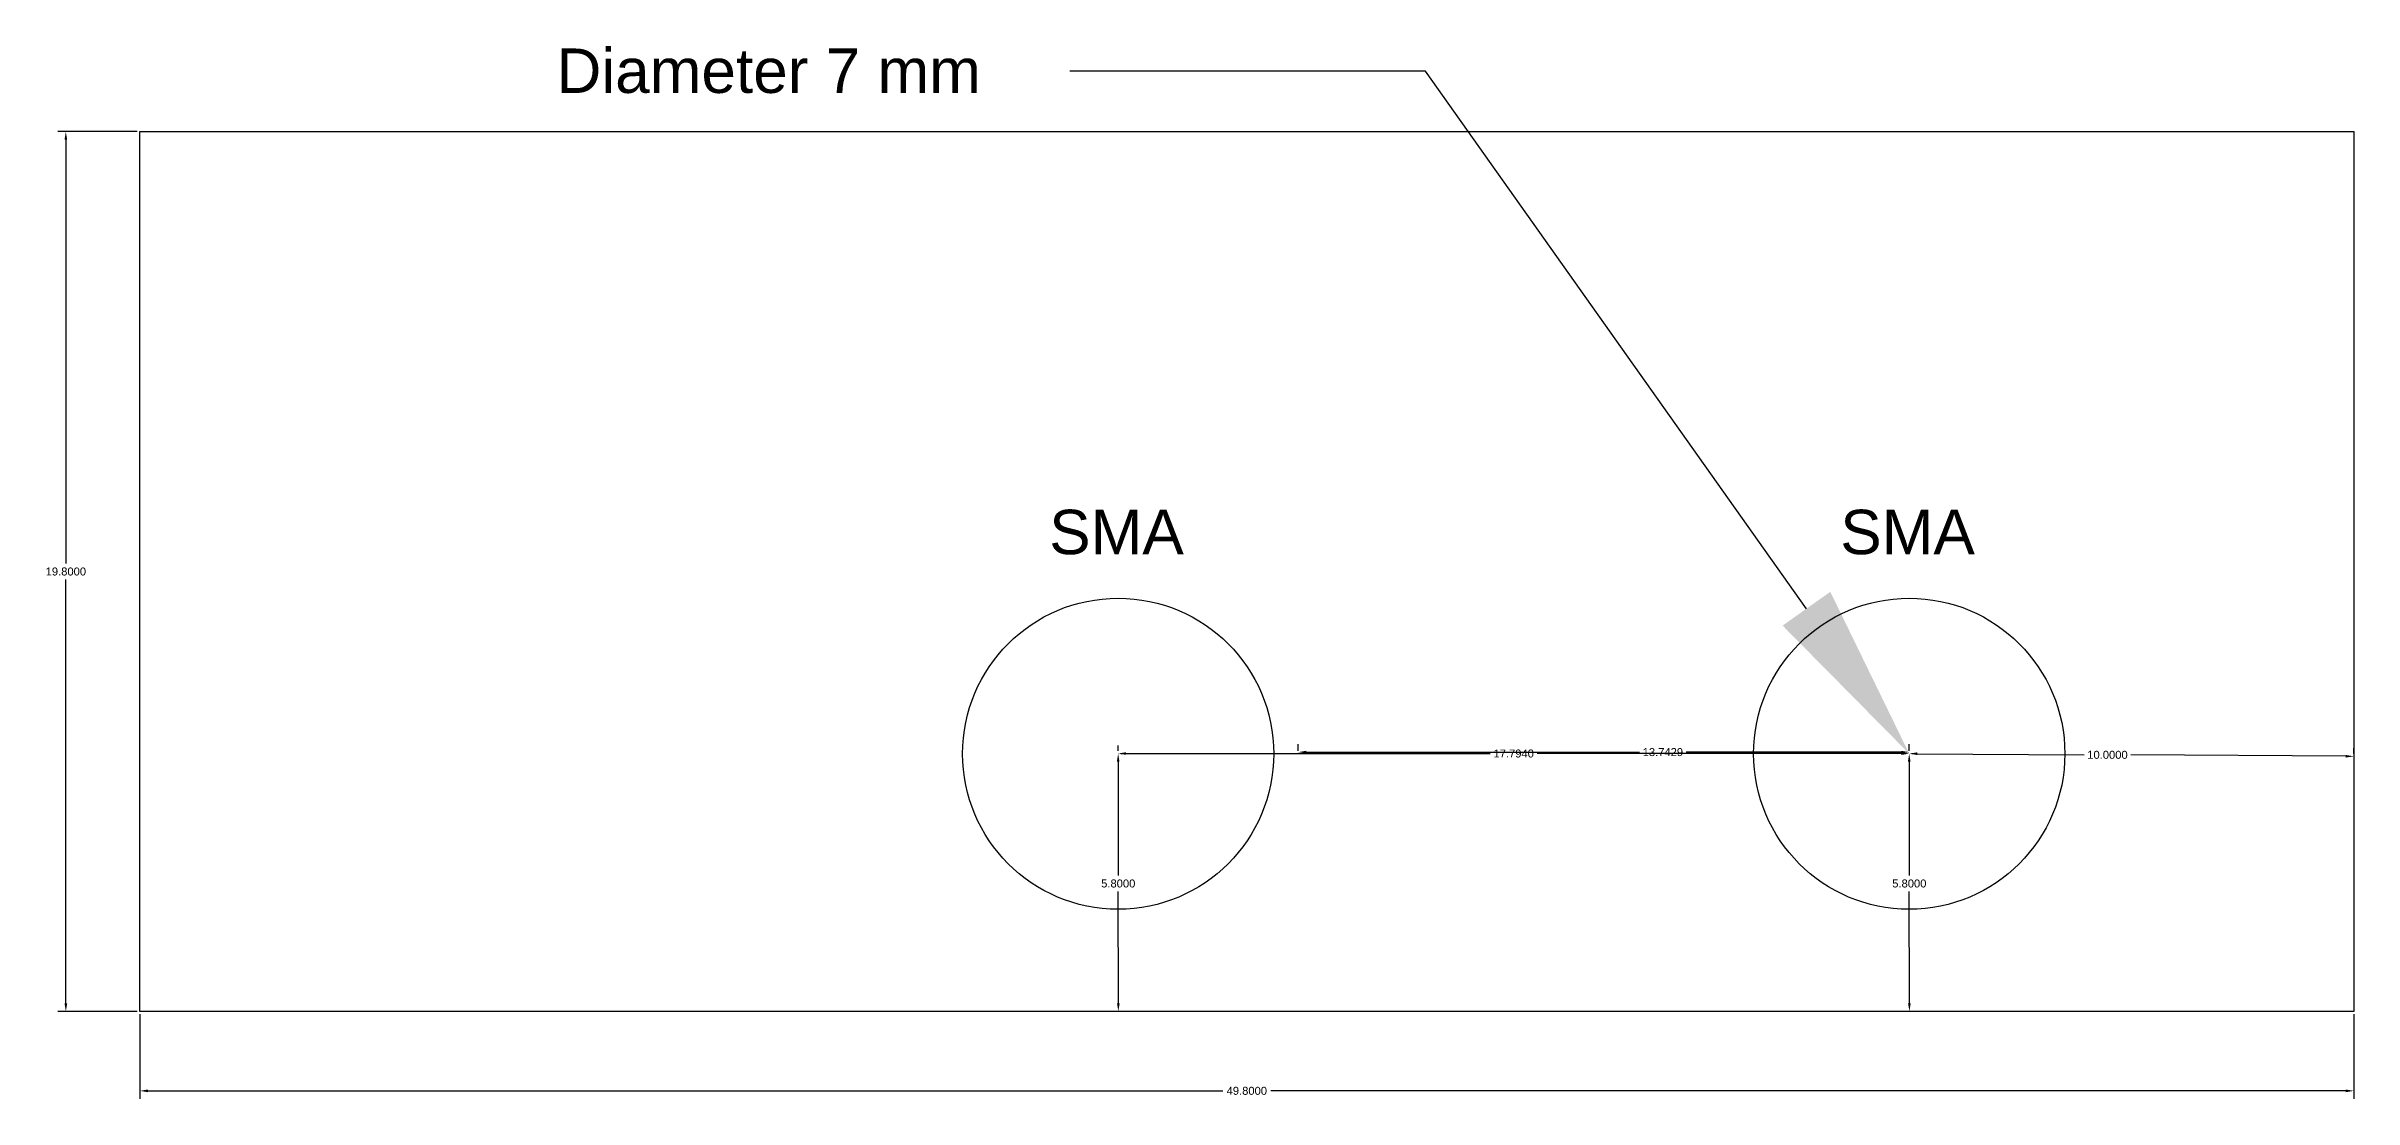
# Model space of a CAD drawing. Header units: millimetres. Extents: x -118 to 92, y -162 to 135.
# Drawn here: x -51.9 to 0, y 28 to 51.7 of the extents above; entities that cross this region are included whole.
import ezdxf
from ezdxf import colors
from ezdxf.entities.mleader import LeaderData, LeaderLine
from ezdxf.math import Vec2, Vec3

# ---------------------------------------------------------------- set-up
doc = ezdxf.new("R2010")
doc.units = ezdxf.units.MM
doc.layers.add('Annotations', color=2, linetype='Continuous', lineweight=25)
doc.layers.add('Dimensions', color=3, linetype='Continuous')
doc.styles.get("Standard").update_dxf_attribs({"font": ''})
doc.styles.get('Standard').set_extended_font_data('Arial')
doc.dimstyles.get("Standard").update_dxf_attribs({"dimtxt": 0.18, "dimasz": 0.18, "dimexe": 0.18, "dimexo": 0.0625, "dimgap": 0.09, "dimtad": 0, "dimtih": 1, "dimtoh": 1, "dimdec": 4, "dimzin": 0, "dimdsep": 46, "dimtxsty": 'Standard', "dimcen": 0.09, "dimadec": 0, "dimazin": 0, "dimtfac": 1, "dimtdec": 4, "dimtofl": 0, "dimtmove": 0, "dimatfit": 3, "dimfxl": 1, "dimtolj": 1, "dimtzin": 0, "dimarcsym": 0})

# ---------------------------------------------------------------- blocks, each defined once
blk = doc.blocks.new('*D41')
at = {"layer": 'Defpoints', "color": 0, "transparency": 16777216}
for p in [(-10, 35.836), (-23.743, 35.802), (-10, 35.802), (-49.8, 30), (0, 30), (-49.8, 28.213)]:
    blk.add_point(p, dxfattribs=at)
at = {"layer": 'Dimensions', "color": 0, "lineweight": -2, "transparency": 16777216}
for p, q in [((-23.743, 35.865), (-23.743, 36.016)), ((-23.563, 35.836), (-16.067, 35.836)), ((-10.18, 35.836), (-15.015, 35.836)), ((-10, 35.865), (-10, 36.016)), ((-49.8, 29.938), (-49.8, 28.033)), ((0, 29.938), (0, 28.033)), ((-49.62, 28.213), (-25.438, 28.213)), ((-0.18, 28.213), (-24.362, 28.213))]:
    blk.add_line(p, q, dxfattribs=at)
at = {"layer": 'Dimensions', "color": 0, "transparency": 16777216}
for points in [[(-23.563, 35.866), (-23.563, 35.806), (-23.743, 35.836)], [(-10.18, 35.866), (-10.18, 35.806), (-10, 35.836)], [(-49.62, 28.243), (-49.62, 28.183), (-49.8, 28.213)], [(-0.18, 28.243), (-0.18, 28.183), (0, 28.213)]]:
    blk.add_solid(points, dxfattribs=at)
at = {"layer": 'Dimensions', "color": 0, "transparency": 16777216, "char_height": 0.18, "attachment_point": 5}
for s, insert in [('\\A1;13.7429', (-15.541, 35.836)), ('\\A1;49.8000', (-24.9, 28.213))]:
    blk.add_mtext(s, dxfattribs=dict(at, insert=insert))
blk = doc.blocks.new('*D42')
at = {"layer": 'Defpoints', "color": 0, "transparency": 16777216}
for p in [(-51.464, 49.8), (-49.8, 49.8), (-27.794, 35.803), (-49.8, 30), (-27.79, 30.003), (-27.79, 30.003)]:
    blk.add_point(p, dxfattribs=at)
at = {"layer": 'Dimensions', "color": 0, "lineweight": -2, "transparency": 16777216}
for p, q in [((-49.862, 49.8), (-51.644, 49.8)), ((-51.464, 49.62), (-51.464, 40.081)), ((-51.464, 30.18), (-51.464, 39.719)), ((-27.794, 35.623), (-27.792, 33.06)), ((-27.732, 35.803), (-27.614, 35.803)), ((-27.79, 30.183), (-27.792, 32.698)), ((-49.862, 30), (-51.644, 30)), ((-27.727, 30.003), (-27.61, 30.003))]:
    blk.add_line(p, q, dxfattribs=at)
at = {"layer": 'Dimensions', "color": 0, "transparency": 16777216}
for points in [[(-51.494, 49.62), (-51.434, 49.62), (-51.464, 49.8)], [(-27.764, 35.623), (-27.824, 35.622), (-27.794, 35.803)], [(-51.494, 30.18), (-51.434, 30.18), (-51.464, 30)], [(-27.76, 30.183), (-27.82, 30.182), (-27.79, 30.003)]]:
    blk.add_solid(points, dxfattribs=at)
at = {"layer": 'Dimensions', "color": 0, "transparency": 16777216, "char_height": 0.18, "attachment_point": 5}
for s, insert in [('\\A1;19.8000', (-51.464, 39.9)), ('\\A1;5.8000', (-27.792, 32.879))]:
    blk.add_mtext(s, dxfattribs=dict(at, insert=insert))
blk = doc.blocks.new('*D47')
at = {"layer": 'Defpoints', "color": 0, "transparency": 16777216}
for p in [(-10, 35.802), (-9.996, 30.003), (-9.996, 30.003)]:
    blk.add_point(p, dxfattribs=at)
at = {"layer": 'Dimensions', "color": 0, "lineweight": -2, "transparency": 16777216}
for p, q in [((-10, 35.623), (-9.998, 33.06)), ((-9.938, 35.803), (-9.82, 35.803)), ((-9.996, 30.183), (-9.998, 32.698)), ((-9.933, 30.003), (-9.816, 30.003))]:
    blk.add_line(p, q, dxfattribs=at)
at = {"layer": 'Dimensions', "color": 0, "transparency": 16777216}
for points in [[(-9.97, 35.623), (-10.03, 35.622), (-10, 35.802)], [(-9.966, 30.183), (-10.026, 30.182), (-9.996, 30.003)]]:
    blk.add_solid(points, dxfattribs=at)
at = {"layer": 'Dimensions', "color": 0, "transparency": 16777216, "insert": (-9.998, 32.879), "char_height": 0.18, "attachment_point": 5}
blk.add_mtext('\\A1;5.8000', dxfattribs=at)
blk = doc.blocks.new('*D48')
at = {"layer": 'Defpoints', "color": 0, "transparency": 16777216}
for p in [(-10, 35.803), (0, 35.742), (0, 35.742)]:
    blk.add_point(p, dxfattribs=at)
at = {"layer": 'Dimensions', "color": 0, "lineweight": -2, "transparency": 16777216}
for p, q in [((-10, 35.865), (-9.999, 35.982)), ((0, 35.804), (0.001, 35.922)), ((-9.82, 35.801), (-6.067, 35.779)), ((-0.18, 35.743), (-5.015, 35.772))]:
    blk.add_line(p, q, dxfattribs=at)
at = {"layer": 'Dimensions', "color": 0, "transparency": 16777216}
for points in [[(-9.82, 35.831), (-9.82, 35.771), (-10, 35.803)], [(-0.18, 35.773), (-0.18, 35.713), (0, 35.742)]]:
    blk.add_solid(points, dxfattribs=at)
at = {"layer": 'Dimensions', "color": 0, "transparency": 16777216, "insert": (-5.541, 35.775), "char_height": 0.18, "attachment_point": 5}
blk.add_mtext('\\A1;10.0000', dxfattribs=at)
blk = doc.blocks.new('*D43')
at = {"layer": 'Annotations', "color": 0, "lineweight": -2, "transparency": 16777216}
for p, q in [((-27.794, 35.865), (-27.794, 35.985)), ((-10, 35.862), (-10, 35.983)), ((-27.614, 35.805), (-19.423, 35.804)), ((-10.18, 35.803), (-18.371, 35.804))]:
    blk.add_line(p, q, dxfattribs=at)
at = {"layer": 'Annotations', "color": 0, "transparency": 16777216}
for points in [[(-27.614, 35.835), (-27.614, 35.775), (-27.794, 35.805)], [(-10.18, 35.833), (-10.18, 35.773), (-10, 35.803)]]:
    blk.add_solid(points, dxfattribs=at)
at = {"layer": 'Defpoints', "color": 0, "transparency": 16777216}
for p in [(-27.794, 35.803), (-10, 35.803), (-10, 35.8)]:
    blk.add_point(p, dxfattribs=at)
at = {"layer": 'Annotations', "color": 0, "transparency": 16777216, "insert": (-18.897, 35.804), "char_height": 0.18, "attachment_point": 5}
blk.add_mtext('\\A1;17.7940', dxfattribs=at)

msp = doc.modelspace()

# ---------------------------------------------------------------- linework, layer by layer
msp.add_lwpolyline([(-49.8, 49.8), (0, 49.8), (0, 30), (-49.8, 30)], close=True)
for centre in [(-27.794, 35.8), (-10, 35.8)]:
    msp.add_circle(centre, 3.5)

# ---------------------------------------------------------------- texts
at = {"layer": 'Annotations', "char_height": 1, "attachment_point": 1}
for insert in [(-29.34527, 41.29063), (-11.55127, 41.29063)]:
    msp.add_mtext_dynamic_manual_height_columns('{\\fArial Unicode MS|b0|i0|c0|p2;SMA}', width=3.466212, gutter_width=12.5, heights=[0], dxfattribs=dict(at, insert=insert))

# ---------------------------------------------------------------- dimensions: what is measured, and where the dimension line sits
at = {"layer": 'Annotations', "color": 3}
dim = msp.add_aligned_dim(p1=(-27.794, 35.8025), p2=(-10, 35.8), distance=0.00269, dimstyle='Standard', dxfattribs=at)
dim.commit()
dim.dimension.update_dxf_attribs({"geometry": '*D43', "text_midpoint": (-18.897, 35.80394)})
at = {"layer": 'Dimensions'}
dim = msp.add_linear_dim(base=(-51.46418, 49.8), p1=(-49.8, 30), p2=(-49.8, 49.8), angle=90, dimstyle='Standard', dxfattribs=at)
dim.commit()
dim.dimension.update_dxf_attribs({"geometry": '*D42', "text_midpoint": (-51.46418, 39.9)})
for base, p1, p2, angle, picture, middle in [((-27.78999, 30.0025), (-27.794, 35.8025), (-27.78999, 30.0025), 270.039633, '*D42', (-27.79198, 32.87886)), ((-0.00018, 35.74175), (-10, 35.8025), (-0.00018, 35.74175), 359.651947, '*D48', (-5.54091, 35.77541)), ((-9.99599, 30.0025), (-10, 35.8025), (-9.99599, 30.0025), 270.039633, '*D47', (-9.99798, 32.87886))]:
    dim = msp.add_linear_dim(base=base, p1=p1, p2=p2, angle=angle, dimstyle='Standard', dxfattribs=at)
    dim.commit()
    dim.dimension.update_dxf_attribs({"geometry": picture, "text_midpoint": middle, "dimtype": 161})
dim = msp.add_linear_dim(base=(-49.8, 28.21275), p1=(0, 30), p2=(-49.8, 30), dimstyle='Standard', dxfattribs=at)
dim.commit()
dim.dimension.update_dxf_attribs({"geometry": '*D41', "text_midpoint": (-24.9, 28.21275)})

# ---------------------------------------------------------------- leaders
ml = msp.add_multileader_mtext('Standard', dxfattribs=at)
ml.set_content('{\\fArial Unicode MS|b0|i0|c0|p2;Diameter 7 mm}', color=256)
ml.set_leader_properties()
ml.build(insert=Vec2(0, 0))
ctx = ml.context
ctx.base_point, ctx.char_height, ctx.plane_origin = Vec3(-42.2125, 51.16458), 1, Vec3(-10, 35.8025)
ctx.text_align_type = 2
notes = []
notes.append((ctx, [(1, (1, 1, 0), (-20.88099, 51.16458), (-1, 0), 8, [(0, [(-10, 35.8)], 0, [])])]))
ctx.mtext.insert, ctx.mtext.alignment, ctx.mtext.flow_direction = Vec3(-30.88099, 51.6714), 3, 5
for ctx, leaders in notes:
    for number, flags, end, landing, length, lines in leaders:
        leader = LeaderData()
        leader.index, (leader.has_last_leader_line, leader.has_dogleg_vector, leader.attachment_direction) = number, flags
        leader.last_leader_point, leader.dogleg_vector, leader.dogleg_length = Vec3(end), Vec3(landing), length
        for number, points, colour, breaks in lines:
            line = LeaderLine()
            line.index, line.vertices, line.color, line.breaks = number, Vec3.list(points), colors.encode_raw_color(colour), breaks
            leader.lines.append(line)
        ctx.leaders.append(leader)

doc.saveas('drawing.dxf')
